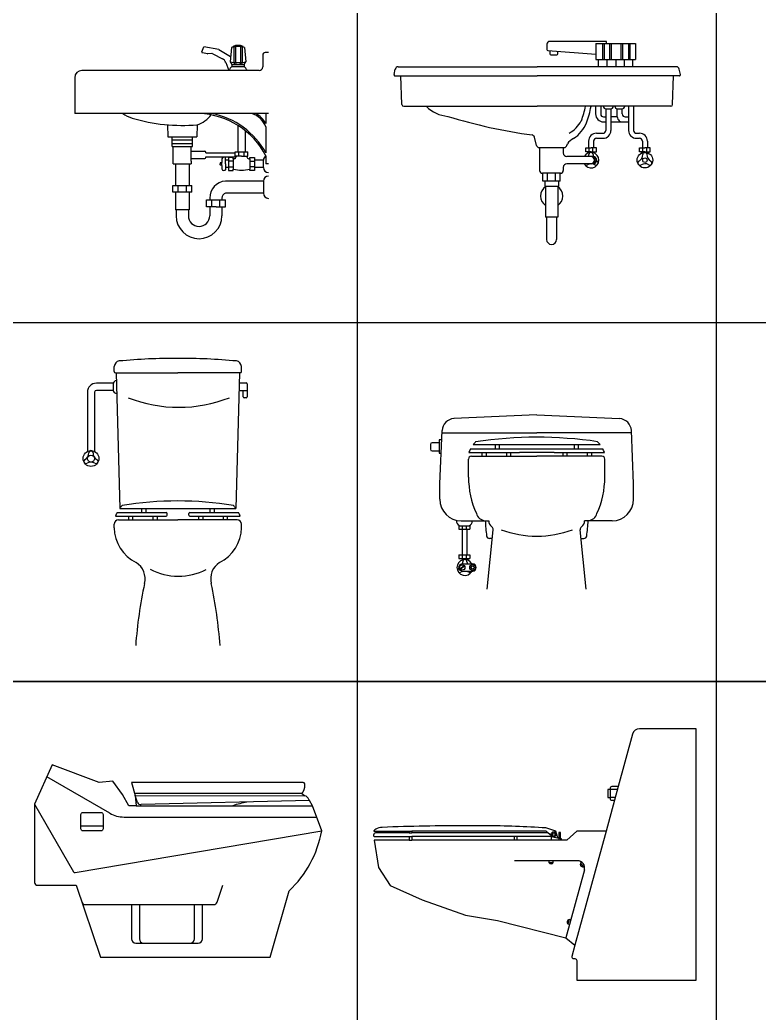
# Model space of a CAD drawing. Header units: inches. Extents: x -1249499 to 290957, y -589671 to 1013543.
# Drawn here: x -1158429 to -1156369, y 299877 to 302644 of the extents above; entities that cross this region are included whole.
import ezdxf

# ---------------------------------------------------------------- set-up
doc = ezdxf.new("R2010")
doc.units = ezdxf.units.IN
doc.header["$MEASUREMENT"] = 0
doc.layers.add('FUR', color=4, linetype='Continuous')

# ---------------------------------------------------------------- blocks, each defined once
blk = doc.blocks.new('A$C37902E12')
at = {"layer": 'FUR'}
for p, q in [((425.9, 557.5), (425.9, 543)), ((591.7, 565.5), (433.9, 565.5)), ((562.3, 559.5), (672.6, 559.5)), ((562.3, 559.5), (562.3, 515.2)), ((580.8, 559.5), (580.8, 515.2)), ((585.9, 559.5), (585.9, 515.2)), ((591.7, 559.5), (591.7, 565.5)), ((600.9, 559.5), (600.9, 515.2)), ((605.2, 559.5), (605.2, 515.2)), ((632.2, 559.5), (632.2, 515.2)), ((636.7, 559.5), (636.7, 515.2)), ((653, 559.5), (653, 515.2)), ((657.4, 559.5), (657.4, 515.2)), ((672.6, 559.5), (672.6, 515.2)), ((428.6, 540.1), (562.3, 530.1)), ((434.1, 539.5), (434.1, 530.8)), ((437.1, 527.8), (453.7, 527.8)), ((456.7, 530.8), (456.7, 537.1)), ((562.3, 515.2), (672.6, 515.2)), ((568.9, 515.2), (568.9, 494.8)), ((593.2, 515.2), (593.2, 494.8)), ((618.4, 515.2), (618.4, 494.8)), ((641.8, 515.2), (641.8, 494.8)), ((664.8, 515.2), (664.8, 494.8)), ((0, 473.5), (3.5, 488.6)), ((11.3, 494.8), (399.1, 494.8)), ((787, 494.8), (399.1, 494.8)), ((798.3, 473.5), (794.8, 488.6)), ((2.9, 469.8), (399.1, 469.8)), ((22, 389.6), (19.1, 469.8)), ((795.4, 469.8), (399.1, 469.8)), ((776.3, 389.6), (779.1, 469.8)), ((27, 384.8), (399.1, 384.8)), ((771.3, 384.8), (399.1, 384.8)), ((561.9, 384.8), (561.9, 363.4)), ((575.9, 384.8), (575.9, 363.4)), ((590.2, 378.1), (590.2, 317.6)), ((590.2, 378.1), (604.2, 378.1)), ((604.2, 378.1), (604.2, 317.6)), ((622.1, 355.4), (622.1, 378.1)), ((622.1, 378.1), (636.1, 378.1)), ((636.1, 363.4), (636.1, 378.1)), ((653.6, 384.8), (653.6, 317.6)), ((667.6, 384.8), (667.6, 317.6)), ((583.9, 355.4), (590.2, 355.4)), ((583.9, 341.4), (590.2, 341.4)), ((622.1, 355.4), (604.2, 355.4)), ((604.2, 341.4), (653.6, 341.4)), ((644.1, 355.4), (653.6, 355.4)), ((564.1, 309.6), (582.2, 309.6)), ((675.6, 309.6), (684.1, 309.6)), ((396.7, 276), (391.4, 298.9)), ((481.8, 275.8), (483, 280.6)), ((542.1, 287.6), (542.1, 269.3)), ((556.1, 287.6), (556.1, 269.3)), ((564.1, 295.6), (582.2, 295.6)), ((675.6, 295.6), (684.1, 295.6)), ((692.1, 287.6), (692.1, 269.3)), ((706.1, 287.6), (706.1, 269.3)), ((404.5, 269.8), (474.1, 269.8)), ((405.7, 269.8), (405.7, 206.3)), ((471.7, 269.8), (471.7, 254.8)), ((534.1, 258.4), (534.1, 269.3)), ((534.1, 269.3), (549.1, 269.3)), ((549.1, 258.4), (534.1, 258.4)), ((539.1, 258.4), (539.1, 254)), ((543.8, 258.4), (543.8, 269.3)), ((564.2, 269.3), (549.1, 269.3)), ((549.1, 258.4), (564.2, 258.4)), ((554.4, 258.4), (554.4, 269.3)), ((559.1, 258.4), (559.1, 254)), ((564.2, 258.4), (564.2, 269.3)), ((684.1, 258.4), (684.1, 269.3)), ((684.1, 269.3), (699.1, 269.3)), ((699.1, 258.4), (684.1, 258.4)), ((689.1, 258.4), (689.1, 254)), ((693.8, 258.4), (693.8, 269.3)), ((714.2, 269.3), (699.1, 269.3)), ((699.1, 258.4), (714.2, 258.4)), ((704.4, 258.4), (704.4, 269.3)), ((709.1, 258.4), (709.1, 254)), ((714.2, 258.4), (714.2, 269.3)), ((554.8, 244.8), (481.7, 244.8)), ((554.8, 224.8), (481.7, 224.8)), ((463.7, 198.3), (413.7, 198.3)), ((414.7, 176.3), (414.7, 198.3)), ((427.3, 176.3), (427.3, 198.3)), ((450.4, 176.3), (450.4, 198.3)), ((462.8, 176.3), (462.8, 198.3)), ((471.7, 214.8), (471.7, 206.3)), ((462.8, 176.3), (414.7, 176.3)), ((420.1, 176.3), (420.1, 161.1)), ((458.1, 176.3), (458.1, 161.1)), ((458.1, 161.1), (420.1, 161.1)), ((422.1, 161.1), (422.1, 145.8)), ((422.1, 145.8), (422.1, 123.8)), ((456.1, 161.1), (456.1, 145.8)), ((456.1, 145.8), (456.1, 123.8)), ((422.1, 123.8), (422.1, 76.1)), ((456.1, 123.8), (456.1, 76.1)), ((456.1, 76.1), (422.1, 76.1)), ((425.1, 76.1), (425.1, 14)), ((453.1, 76.1), (453.1, 14))]:
    blk.add_line(p, q, dxfattribs=at)
for radius in [21.7, 6.17]:
    blk.add_circle((699.1, 234.8), radius, dxfattribs=at)
for centre, radius, start, end in [((433.9, 557.5), 8, 90, 180), ((428.9, 543), 3, 180, 263.9345), ((437.1, 530.8), 3, 180, 270), ((453.7, 530.8), 3, 270, 0), ((2.9, 472.8), 3, 166.961, 270), ((11.3, 486.8), 8, 90, 166.961), ((787, 486.8), 8, 13.039, 90), ((795.4, 472.8), 3, 270, 13.039), ((27, 389.8), 5, 182.0214, 270), ((771.3, 389.8), 5, 270, 357.9786), ((159.3, 455.7), 99.5, 225.4822, 264.5951), ((346, 415.9), 189.9, 337.9457, 350.5802), ((346, 415.9), 205.3, 337.9457, 351.2948), ((583.9, 363.4), 22, 180, 270), ((583.9, 363.4), 8, 180, 270), ((590.2, 384.8), 6.72, 180, 270), ((604.2, 384.8), 6.72, 270, 0), ((622.1, 384.8), 6.72, 180, 270), ((636.1, 384.8), 6.72, 270, 0), ((644.1, 363.4), 8, 180, 270), ((591, 1802.9), 1512, 253.0388, 262.1556), ((450, 381.8), 81, 297.8867, 332.6236), ((448.6, 374.3), 94.6, 303.2088, 337.9457), ((636.7, 355.7), 14.6, 181.3509, 279.7031), ((383.6, 297.1), 8, 13.1021, 82.1556), ((564.1, 287.6), 22, 90, 180), ((582.2, 317.6), 22, 270, 0), ((582.2, 317.6), 8, 270, 0), ((675.6, 317.6), 22, 180, 270), ((675.6, 317.6), 8, 180, 270), ((684.1, 287.6), 22, 0, 90), ((517.7, 256.8), 42, 114.287, 145.6021), ((564.1, 287.6), 8, 90, 180), ((684.1, 287.6), 8, 0, 90), ((404.5, 277.8), 8, 193.1021, 270), ((481.7, 254.8), 10, 180, 270), ((474.1, 277.8), 8, 270, 345.9505), ((549.1, 234.8), 21.7, 207.4616, 152.5384), ((523, 249.5), 20, 346.463, 2.2426), ((549, 250.5), 5.99, 359.1551, 182.2426), ((574.9, 250.1), 20, 179.1551, 195.5226), ((673, 249.5), 20, 299.1551, 2.2426), ((699, 250.5), 5.99, 359.1551, 182.2426), ((724.9, 250.1), 20, 179.1551, 242.2426), ((481.7, 214.8), 10, 90, 180), ((535.6, 226.8), 5.99, 199.3545, 302.2426), ((549.5, 204.8), 20, 59.1551, 122.2426), ((548.3, 234.8), 10, 270.0001, 89.9999), ((551.1, 234.8), 10, 270.0001, 89.9999), ((554.8, 234.8), 10, 270.0001, 89.9999), ((562.8, 227.1), 5.99, 239.1551, 62.2426), ((574.9, 250.1), 20, 239.0025, 242.2426), ((685.6, 226.8), 5.99, 119.1551, 302.2426), ((699.5, 204.8), 20, 59.1551, 122.2426), ((712.8, 227.1), 5.99, 239.1551, 62.2426), ((413.7, 206.3), 8, 180, 270), ((463.7, 206.3), 8, 270, 0), ((439.1, 134.8), 31.1, 123.1085, 236.8915), ((439.1, 134.8), 31.1, 303.1085, 56.8915), ((439.1, 14), 14, 180, 0)]:
    blk.add_arc(centre, radius, start, end, dxfattribs=at)
blk = doc.blocks.new('A$C16347187')
at = {"layer": 'FUR'}
for p, q in [((354.7, 520.5), (360.4, 534.1)), ((401.4, 527.1), (360.4, 534.1)), ((401.4, 527.1), (434.6, 507.2)), ((437.4, 532.3), (432.9, 492.5)), ((441.2, 533.4), (441.2, 535.7)), ((443.7, 533.9), (443.7, 490.8)), ((448.5, 534.7), (448.5, 490.5)), ((461.9, 534.7), (461.9, 490.5)), ((466.6, 533.9), (466.6, 490.8)), ((469.1, 533.4), (469.1, 535.7)), ((473, 532.3), (477.4, 492.5)), ((370, 514.8), (356.1, 517.8)), ((381.9, 515.5), (371.5, 514.7)), ((384.6, 515), (411.6, 501.2)), ((524, 511.3), (524, 478.3)), ((540, 518.3), (531, 518.3)), ((421.2, 490.6), (429.8, 468.3)), ((432.9, 492.5), (437.9, 485.1)), ((437.9, 485.1), (472.5, 485.1)), ((437.9, 485.1), (437.9, 479.8)), ((437.9, 479.8), (472.5, 479.8)), ((443.7, 490.8), (445.7, 485.1)), ((448.5, 490.5), (449.5, 485.1)), ((461.9, 490.5), (460.5, 485.1)), ((466.6, 490.8), (464.6, 485.1)), ((472.5, 485.1), (477.4, 492.5)), ((472.5, 485.1), (472.5, 479.8)), ((0, 448.3), (0, 348.3)), ((514, 468.3), (20, 468.3)), ((540, 348.3), (0, 348.3)), ((533, 348.3), (533, 321.1)), ((258.6, 317.3), (259.5, 283.3)), ((341.4, 317.3), (340.5, 283.3)), ((455, 315.5), (455, 241.9)), ((533, 311.8), (533, 238.7)), ((259.5, 283.3), (340.5, 283.3)), ((271.4, 256.7), (271.4, 283.3)), ((328.6, 256.7), (328.6, 283.3)), ((475, 301.4), (475, 241.9)), ((271.4, 275), (328.6, 275)), ((271.4, 265.1), (328.6, 265.1)), ((271.4, 256.7), (328.6, 256.7)), ((274.8, 208.3), (274.8, 256.7)), ((324.9, 215.7), (324.9, 256.7)), ((324.9, 243.6), (362.7, 243.6)), ((324.9, 223.5), (362.7, 223.5)), ((365.7, 239), (365.7, 240.6)), ((365.7, 239), (447.3, 239)), ((365.7, 228.1), (450.1, 228.1)), ((365.7, 226.5), (365.7, 228.1)), ((418.4, 226.8), (415.5, 226.8)), ((420.4, 208.3), (420.4, 224.8)), ((428.5, 225.9), (428.5, 190.3)), ((442.1, 225.9), (428.5, 225.9)), ((442.1, 222.5), (442.1, 225.9)), ((442.1, 222.5), (442.1, 194)), ((445.1, 222.5), (442.1, 222.5)), ((447.3, 241.9), (482.7, 241.9)), ((447.3, 229.6), (447.3, 241.9)), ((450.1, 229.6), (447.3, 229.6)), ((465, 229.6), (450.1, 229.6)), ((450.1, 229.6), (450.1, 227.5)), ((457.3, 229.6), (457.3, 241.9)), ((465, 229.6), (479.9, 229.6)), ((472.7, 229.6), (472.7, 241.9)), ((479.9, 229.6), (482.7, 229.6)), ((479.9, 229.6), (479.9, 227.5)), ((482.7, 229.6), (482.7, 241.9)), ((484.9, 222.5), (487.9, 222.5)), ((487.9, 225.9), (501.5, 225.9)), ((487.9, 222.5), (487.9, 225.9)), ((487.9, 222.5), (487.9, 194)), ((501.5, 225.9), (501.5, 190.3)), ((533, 230.6), (533, 208.3)), ((274.8, 208.3), (324.9, 208.3)), ((280.9, 208.3), (280.9, 147.9)), ((318.9, 208.3), (318.9, 147.9)), ((324.9, 215.7), (324.9, 208.3)), ((405.3, 210.6), (405.3, 208.3)), ((405.3, 206.1), (405.3, 208.3)), ((409.6, 211.6), (406.3, 211.6)), ((409.6, 205.1), (406.3, 205.1)), ((428.5, 218.3), (420.4, 218.3)), ((420.4, 208.3), (420.4, 191.9)), ((428.5, 198.3), (420.4, 198.3)), ((442.1, 215.9), (428.5, 215.9)), ((428.5, 200.3), (442.1, 200.3)), ((442.1, 190.3), (442.1, 194)), ((487.9, 215.9), (501.5, 215.9)), ((501.5, 200.3), (487.9, 200.3)), ((487.9, 190.3), (487.9, 194)), ((525.9, 218.3), (501.5, 218.3)), ((525.9, 198.3), (501.5, 198.3)), ((525.9, 198.3), (525.9, 218.3)), ((540, 208.3), (533, 208.3)), ((418.4, 189.9), (415.5, 189.9)), ((428.5, 190.3), (442.1, 190.3)), ((501.5, 190.3), (487.9, 190.3)), ((273.2, 147.9), (326.5, 147.9)), ((273.2, 129.4), (273.2, 147.9)), ((288.5, 129.4), (288.5, 147.9)), ((311.5, 129.4), (311.5, 147.9)), ((326.5, 129.4), (326.5, 147.9)), ((525.9, 160.3), (420.4, 160.3)), ((525.9, 160.3), (525.9, 126.3)), ((299.9, 129.4), (273.2, 129.4)), ((280.9, 129.4), (280.9, 80.5)), ((326.5, 129.4), (299.9, 129.4)), ((318.9, 129.4), (318.9, 80.5)), ((376.4, 112.9), (376.4, 108.6)), ((410.4, 112.9), (410.4, 108.6)), ((525.9, 126.3), (420.4, 126.3)), ((367.4, 108.6), (420.7, 108.6)), ((367.4, 88.4), (367.4, 108.6)), ((394, 88.4), (367.4, 88.4)), ((376.4, 88.4), (376.4, 63.8)), ((382.7, 88.4), (382.7, 108.6)), ((394, 88.4), (420.7, 88.4)), ((404.4, 88.4), (404.4, 108.6)), ((410.4, 88.4), (410.4, 63.8)), ((420.7, 88.4), (420.7, 108.6)), ((318.9, 80.5), (280.9, 80.5)), ((282.9, 80.5), (282.9, 63.8)), ((316.9, 80.5), (316.9, 63.8))]:
    blk.add_line(p, q, dxfattribs=at)
for centre, radius, start, end in [((455.2, 475.7), 59.4, 72.5586, 107.4414), ((455.2, 502.3), 36.2, 67.404, 112.596), ((356.6, 519.8), 2, 157.0745, 257.9015), ((371.1, 519.7), 5, 257.9015, 274.2165), ((382.3, 510.5), 5, 63.0814, 94.2165), ((402.6, 483.4), 20, 21.1137, 63.0814), ((531, 511.3), 7, 90, 180), ((462.5, 453.8), 35.8, 133.4291, 156.0573), ((455.2, 602.9), 112.6, 258.6204, 281.3796), ((447.9, 453.8), 35.8, 23.9427, 46.5709), ((514, 478.3), 10, 270, 0), ((20, 448.3), 20, 90, 180), ((200, 454.3), 125, 237.9948, 251.5086), ((299.4, 802.5), 487, 253.4093, 274.9537), ((319, 390.8), 76.8, 286.9893, 323.1164), ((340.3, 132.5), 216, 26.9911, 88.0919), ((340.3, 132.5), 220, 28.8675, 78.8946), ((474.5, 288.4), 63, 21.8308, 72.0115), ((474.5, 288.4), 67, 29.2042, 63.4258), ((362.7, 240.6), 3, 0, 90), ((362.7, 226.5), 3, 270, 360), ((507.9, 208.3), 98.4, 171.6995, 188.3005), ((415.5, 221.8), 5, 90, 171.6995), ((418.4, 224.8), 2, 0, 90), ((445.1, 227.5), 5, 270, 0), ((484.9, 227.5), 5, 180, 270), ((540, 218.3), 14.1, 119.7281, 180), ((406.3, 210.6), 1, 90, 180), ((406.3, 206.1), 1, 180, 270), ((415.5, 194.9), 5, 188.3005, 270), ((465, 284.1), 93, 255.7775, 284.2225), ((540, 198.3), 14.1, 180, 270), ((418.4, 191.9), 2, 270, 0), ((540, 160.3), 14.1, 90, 180), ((423.5, 113.4), 47.1, 93.7486, 180.5991), ((423.9, 113.3), 13.5, 104.9224, 181.9069), ((540, 126.3), 14.1, 180, 270), ((346.6, 63.8), 63.8, 180, 0), ((346.6, 63.8), 29.8, 180, 0)]:
    blk.add_arc(centre, radius, start, end, dxfattribs=at)
blk = doc.blocks.new('A$C058D6D8C')
at = {"layer": 'FUR'}
for p, q in [((296.1, 485), (65.7, 474.7)), ((296.1, 485), (526.5, 474.7)), ((24.7, 416), (24.7, 378)), ((31.3, 416), (24.7, 416)), ((26.1, 292.8), (32.3, 441.2)), ((32.1, 435), (296.1, 435)), ((560.2, 435), (296.1, 435)), ((566.1, 292.8), (560, 441.2)), ((0, 402.4), (0, 389.6)), ((24.7, 407.4), (5, 407.4)), ((112.1, 390.8), (248.6, 390.8)), ((119.5, 402.3), (472.8, 402.3)), ((180.1, 402.3), (180.1, 390.8)), ((191.7, 402.3), (191.7, 390.8)), ((248.6, 390.8), (344.5, 390.8)), ((344.5, 390.8), (480.1, 390.8)), ((400.5, 402.3), (400.5, 390.8)), ((412.2, 402.3), (412.2, 390.8)), ((5, 384.6), (24.7, 384.6)), ((24.7, 378), (29.7, 378)), ((106.1, 311.5), (106.1, 362)), ((107.1, 380.2), (248.6, 380.2)), ((114.1, 370), (296.1, 370)), ((143.5, 380.2), (143.5, 370)), ((155.1, 380.2), (155.1, 370)), ((211.7, 380.2), (211.7, 370)), ((223.3, 380.2), (223.3, 370)), ((344.5, 380.2), (248.6, 380.2)), ((478.1, 370), (296.1, 370)), ((344.5, 380.2), (485.2, 380.2)), ((368.9, 380.2), (368.9, 370)), ((380.6, 380.2), (380.6, 370)), ((437.2, 380.2), (437.2, 370)), ((448.8, 380.2), (448.8, 370)), ((486.1, 311.5), (486.1, 362)), ((26.1, 250), (26.1, 292.8)), ((566.1, 250), (566.1, 292.8)), ((79.6, 176.4), (110.1, 176.4)), ((79.6, 176.4), (79.6, 167.1)), ((79.6, 167.1), (110.1, 167.1)), ((86.1, 190), (162.5, 190)), ((88.3, 167.1), (88.3, 94.9)), ((89.6, 167.1), (89.6, 176.4)), ((100.5, 167.1), (100.5, 176.4)), ((101.7, 167.1), (101.7, 94.9)), ((110.1, 176.4), (110.1, 167.1)), ((506.1, 190), (429.7, 190)), ((158.1, 0), (174.8, 164.7)), ((172.4, 140.9), (164.6, 140.9)), ((434.1, 0), (417.5, 164.7)), ((419.9, 140.9), (427.7, 140.9)), ((79.6, 94.9), (110.1, 94.9)), ((79.6, 94.9), (79.6, 85.5)), ((79.6, 85.5), (110.1, 85.5)), ((88.3, 85.5), (88.3, 80.7)), ((89.6, 85.5), (89.6, 94.9)), ((100.5, 85.5), (100.5, 94.9)), ((101.7, 85.5), (101.7, 81.3)), ((110.1, 94.9), (110.1, 85.5)), ((93.3, 65.8), (82.4, 55.8)), ((94.7, 64.2), (83.8, 54.3)), ((88.6, 70), (117.8, 70)), ((88.6, 50), (117.8, 50))]:
    blk.add_line(p, q, dxfattribs=at)
at = {"layer": 'FUR', "linetype": 'ByBlock'}
for p, q in [((26.1, 258.7), (26.1, 270.9)), ((566.1, 258.7), (566.1, 272.1))]:
    blk.add_line(p, q, dxfattribs=at)
at = {"layer": 'FUR'}
for centre, radius in [((88.6, 60), 7.46), ((117.8, 60), 8.29), ((117.8, 60), 4.3)]:
    blk.add_circle(centre, radius, dxfattribs=at)
for centre, radius, start, end in [((67.3, 439.7), 35, 92.5587, 177.6169), ((525, 439.7), 35, 2.3831, 87.4413), ((297.2, -741.3), 1164.1, 81.6607, 98.458), ((5, 402.4), 5, 90, 180), ((5, 389.6), 5, 180, 270), ((198.3, 343.6), 98.3, 151.2667, 158.0975), ((198.3, 343.6), 98.3, 137.4112, 143.3151), ((393.9, 343.6), 98.3, 36.6849, 42.8683), ((393.9, 343.6), 98.3, 21.9025, 28.7333), ((114.1, 362), 8, 90, 180), ((478.1, 362), 8, 0, 90), ((356.1, 312.7), 250, 180.2813, 204.1621), ((236.1, 312.7), 250, 335.8379, 359.7187), ((86.1, 250), 60, 180, 270), ((506.1, 250), 60, 270, 0), ((156.5, 219.7), 30, 198.0905, 261.4544), ((435.7, 219.7), 30, 278.5456, 341.9095), ((85.4, 188.6), 12.7, 166.9888, 252.8448), ((104.3, 188.6), 12.7, 287.1552, 6.3364), ((600.4, 209.8), 448, 182.5375, 187.9642), ((183.6, 190.4), 21, 181.2013, 232.9692), ((164.9, 165.7), 10, 354.2174, 52.9692), ((427.4, 165.7), 10, 127.0308, 185.7826), ((408.7, 190.4), 21, 307.0308, 358.7987), ((-8.1, 209.8), 448, 352.0358, 357.4625), ((164.6, 148.9), 8, 187.9642, 270), ((296.6, 435), 287.6, 249.8162, 290.1838), ((427.7, 148.9), 8, 270, 352.0358), ((96, 60), 22, 26.9863, 333.0137), ((82, 51.9), 5.93, 120.2539, 302.5586), ((88.6, 60), 10, 89.9999, 270.0001), ((70.1, 75), 20, 345.6571, 2.5586), ((96, 76.1), 5.93, 357.4351, 182.5586), ((121.9, 75), 20, 177.4351, 194.3345), ((117.8, 60), 10, 270.0001, 89.9999), ((96, 30.1), 20, 57.4351, 122.5586), ((109.9, 51.9), 5.93, 237.4351, 340.8548)]:
    blk.add_arc(centre, radius, start, end, dxfattribs=at)
blk = doc.blocks.new('A$C147A58DB')
at = {"layer": 'FUR'}
for p, q in [((87.1, 763), (87.1, 777.8)), ((441.1, 763), (441.1, 777.8)), ((90.1, 760), (264.1, 760)), ((92.1, 760), (102.5, 382.3)), ((438.1, 760), (264.1, 760)), ((436.1, 760), (425.8, 382.3)), ((84, 730.9), (37, 730.9)), ((84, 730.9), (84, 710.9)), ((435.3, 731.9), (454.6, 731.9)), ((457.6, 728.9), (457.6, 692.7)), ((12, 705.9), (12, 540.5)), ((32, 705.9), (32, 540.5)), ((84, 710.9), (37, 710.9)), ((457.6, 709.9), (434.7, 709.9)), ((446.3, 692.7), (446.3, 709.9)), ((454.6, 689.7), (449.3, 689.7)), ((90.1, 360.2), (231.6, 360.2)), ((95.1, 370.8), (231.6, 370.8)), ((102.5, 382.3), (425.8, 382.3)), ((126.4, 360.2), (126.4, 350)), ((138.1, 360.2), (138.1, 350)), ((163.1, 382.3), (163.1, 370.8)), ((174.7, 382.3), (174.7, 370.8)), ((194.7, 360.2), (194.7, 350)), ((206.3, 360.2), (206.3, 350)), ((234.6, 363.2), (234.6, 367.8)), ((294.5, 363.2), (294.5, 367.8)), ((297.5, 370.8), (433.1, 370.8)), ((297.5, 360.2), (438.1, 360.2)), ((321.9, 360.2), (321.9, 350)), ((333.6, 360.2), (333.6, 350)), ((353.5, 382.3), (353.5, 370.8)), ((365.2, 382.3), (365.2, 370.8)), ((390.1, 360.2), (390.1, 350)), ((401.8, 360.2), (401.8, 350)), ((86.6, 328.3), (86.6, 338)), ((98.6, 350), (264.1, 350)), ((429.6, 350), (264.1, 350)), ((441.6, 328.3), (441.6, 338))]:
    blk.add_line(p, q, dxfattribs=at)
for radius in [22, 9.76]:
    blk.add_circle((22, 520.9), radius, dxfattribs=at)
for centre, radius, start, end in [((102.1, 777.8), 15, 95.3086, 180), ((258.6, -905.9), 1705.9, 89.8135, 95.3086), ((269.7, -905.9), 1705.9, 84.6914, 90.1865), ((426.1, 777.8), 15, 360, 84.6914), ((90.1, 763), 3, 180, 270), ((438.1, 763), 3, 270, 0), ((37, 705.9), 25, 90, 180), ((94.1, 727.6), 10.6, 97.6249, 162.1939), ((454.6, 728.9), 3, 360, 90), ((37, 705.9), 5, 90, 180), ((92.5, 711.3), 8.46, 182.787, 278.1427), ((449.3, 692.7), 3, 180, 270), ((454.6, 692.7), 3, 270, 0), ((266.8, 1052.8), 389, 248.7273, 291.2727), ((-3.9, 535.8), 20, 297.4351, 2.5586), ((22, 537), 5.93, 357.4351, 182.5586), ((47.9, 535.8), 20, 177.4351, 242.5586), ((8.1, 512.8), 5.93, 117.4351, 302.5586), ((22, 491), 20, 57.4351, 122.5586), ((36, 512.8), 5.93, 237.4351, 62.5586), ((181.3, 323.6), 98.3, 137.4112, 143.3151), ((265, -566), 968.8, 80.8571, 99.2731), ((346.9, 323.6), 98.3, 36.6849, 42.8683), ((181.3, 323.6), 98.3, 151.2667, 158.0975), ((231.6, 367.8), 3, 0, 90), ((231.6, 363.2), 3, 270, 0), ((297.5, 367.8), 3, 90, 180), ((297.5, 363.2), 3, 180, 270), ((346.9, 323.6), 98.3, 21.9025, 28.7333), ((98.6, 338), 12, 90, 180), ((429.6, 338), 12, 0, 90), ((196.6, 330.1), 110, 180.9559, 243.7056), ((331.6, 330.1), 110, 296.2944, 359.0441), ((118.8, 186), 54, 345.8078, 57.3814), ((409.5, 186), 54, 122.6186, 194.1922), ((266.3, 363.6), 170.2, 242.2259, 296.9778), ((1393.5, -88.6), 1250, 167.9272, 175.9336), ((-865.2, -88.6), 1250, 4.0664, 12.0728)]:
    blk.add_arc(centre, radius, start, end, dxfattribs=at)
blk = doc.blocks.new('A$C01686AC4')
for p, q in [((209.4, 400.6), (33.7, 501.5)), ((743.3, 455.6), (278.8, 455.6)), ((280.5, 449.6), (752.5, 449.2)), ((286.8, 430.8), (280.5, 449.6)), ((0, 425.9), (108.1, 237.7)), ((283.3, 421.6), (774.4, 421.6)), ((765.7, 435.6), (297, 424.8)), ((774.4, 421.6), (774.4, 421.6)), ((249.2, 390), (786, 390)), ((129, 365.4), (190.9, 365.4)), ((113.3, 235.3), (800, 351.7)), ((508.4, 152.8), (524.6, 200.6)), ((141, 146), (499, 146)), ((269.8, 146), (269.8, 51)), ((291.8, 146), (291.8, 51)), ((445.5, 51), (445.5, 146)), ((467.5, 51), (467.5, 146)), ((281.8, 39), (455.5, 39))]:
    blk.add_line(p, q)
for points in [[(743.3, 455.6, 0.26517), (753.3, 480), (753, 482.4, 0.37015), (748, 486.6), (270, 486.6), (280.5, 449.6), (283.3, 421.6), (262.3, 421.6), (245.3, 452.3), (217.9, 489.5), (180.1, 486.3), (48.7, 535), (0, 425.9), (0, 208, 0.414214), (8, 200), (115.3, 200), (183.9, 0), (656.7, 0), (709.4, 184.3, 0.161865), (800, 351.7), (774.4, 421.6), (765.7, 435.6), (764, 439, 0.274971), (752.5, 449.2)], [(129, 357.2), (129, 396.6, -0.414214), (135, 402.6), (184.9, 402.6, -0.414214), (190.9, 396.6), (190.9, 357.2, -0.414214), (184.9, 351.2), (135, 351.2, -0.414214)]]:
    blk.add_lwpolyline(points, format="xyb", close=True)
for centre, radius, start, end in [((295.3, 433.6), 9, 198.4466, 280.8784), ((681, -2.9), 443.6, 101.6047, 106.8791), ((249.2, 470), 80, 240.1369, 270), ((112.4, 240.2), 5, 209.8805, 279.6183), ((141, 156), 10, 198.948, 270), ((499, 156), 10, 270, 341.2879), ((281.8, 51), 12, 180, 270), ((303.8, 51), 12, 180, 270), ((433.5, 51), 12, 270, 0), ((455.5, 51), 12, 270, 0)]:
    blk.add_arc(centre, radius, start, end)
blk = doc.blocks.new('A$C13EF0417')
for p, q in [((659.3, 531.2), (659.3, 508.8)), ((680, 531.2), (659.3, 531.2)), ((673.9, 508.8), (659.3, 508.8)), ((99.8, 415.3), (106.4, 415.3)), ((479.1, 415.3), (106.4, 415.3)), ((106.4, 415.3), (106.4, 410.3)), ((99.8, 410.3), (106.4, 410.3)), ((99.8, 400.3), (106.4, 400.3)), ((99.8, 390), (106.4, 390)), ((486.8, 410.3), (106.4, 410.3)), ((494.8, 400.3), (106.4, 400.3)), ((106.4, 400.3), (106.4, 390)), ((525, 390), (106.4, 390)), ((392.4, 400.3), (392.4, 390.3)), ((399.1, 400.3), (399.1, 390.3)), ((482.3, 414.1), (495, 403.4)), ((494.8, 400.3), (494.8, 390)), ((494.9, 400.3), (521.2, 395)), ((496.5, 401), (496.8, 399.9)), ((516.2, 396), (516.2, 390)), ((521.2, 395), (521.2, 390)), ((568.4, 332.7), (393.3, 332.7)), ((587.7, 307.4), (535.8, 117.5))]:
    blk.add_line(p, q)
blk.add_lwpolyline([(561.4, 97.5), (552.9, 66.3, 0.494736), (557.7, 60), (561.3, 60, -0.414214), (566.3, 55), (566.3, 0), (899.2, 0), (899.2, 700), (741.4, 700, 0.338029), (722.2, 685.3), (682.2, 539.1), (664.3, 539.1, 0.414214), (659.3, 534.1), (659.3, 531.2), (653.2, 531.2), (653.2, 508.8), (659.3, 508.8), (659.3, 506.2, 0.414214), (664.3, 501.2), (671.8, 501.2), (648.2, 414.8), (566.9, 414.8), (538.9, 390), (525, 390), (525, 390.1, 0.349926), (521.2, 395), (521.2, 411.7), (516.2, 411.7), (516.2, 396), (513.4, 396.6), (508.1, 415.1), (480.6, 423.9, 0.013088), (311, 430.3), (261, 430.3, 0.009503), (23.9, 425.6, 0.125104), (6.4, 420.3, 0.060345), (1.1, 416.1, 0.668179), (1.4, 415.3), (99.8, 415.3), (99.8, 410.3), (6, 410.3, 0.414214), (0, 404.3), (0, 403.3, 0.414214), (3, 400.3), (99.8, 400.3), (99.8, 390), (1.4, 390), (13.8, 313.5), (46.8, 264), (135.4, 223.5), (255.9, 180.9), (345.9, 165.9), (535.8, 117.5)], format="xyb", close=True)
for points in [[(682.2, 539.1), (671.8, 501.2)], [(648.2, 414.8), (561.4, 97.5)], [(488.8, 332.4), (488.8, 327.7), (500.9, 327.7), (500.9, 332.1)], [(580.7, 328.4), (576.9, 325.7), (584, 315.9), (587.6, 318.5)], [(549.4, 167.6), (544.8, 168.7), (542, 156.9), (546.3, 155.9)]]:
    blk.add_lwpolyline(points)
blk.add_lwpolyline([(565.2, 111.2), (561.4, 97.5, 0.494736)], format="xyb")
for radius in [7, 4]:
    blk.add_circle((502.4, 406.6), radius)
for centre, radius, start, end in [((479.1, 410.3), 5, 49.7242, 90), ((491.7, 399.6), 5, 15.7615, 49.7242), ((568.4, 312.7), 20, 344.707, 90), ((494.9, 330.2), 6.53, 202.4998, 337.5002), ((582.5, 322.3), 6.53, 148.5591, 283.5594), ((545.9, 162.2), 6.53, 99.1381, 234.1384)]:
    blk.add_arc(centre, radius, start, end)

msp = doc.modelspace()

# ---------------------------------------------------------------- linework, layer by layer
at = {"color": 2}
for p, q in [((-1156488.5, 305801), (-1156488.5, 300801)), ((-1157488.5, 303801), (-1157488.5, 300801)), ((-1160488.5, 301801), (-1150488.5, 301801)), ((-1157488.5, 300801), (-1157488.5, 295801)), ((-1156488.5, 300801), (-1156488.5, 295801))]:
    msp.add_line(p, q, dxfattribs=at)
for points in [[(-1160488.5, 300801), (-1150488.5, 300801), (-1150488.5, 305801), (-1160488.5, 305801)], [(-1160488.5, 295801), (-1150488.5, 295801), (-1150488.5, 300801), (-1160488.5, 300801)]]:
    msp.add_lwpolyline(points, close=True, dxfattribs=at)

# ---------------------------------------------------------------- block references
for name, p in [('A$C16347187', (-1158276, 302034.4)), ('A$C37902E12', (-1157386, 302018.3)), ('A$C147A58DB', (-1158252.6, 300901)), ('A$C058D6D8C', (-1157284.6, 301058.5)), ('A$C13EF0417', (-1157443.2, 299969.1)), ('A$C01686AC4', (-1158387.6, 300033.5))]:
    msp.add_blockref(name, p)

doc.saveas('drawing.dxf')
